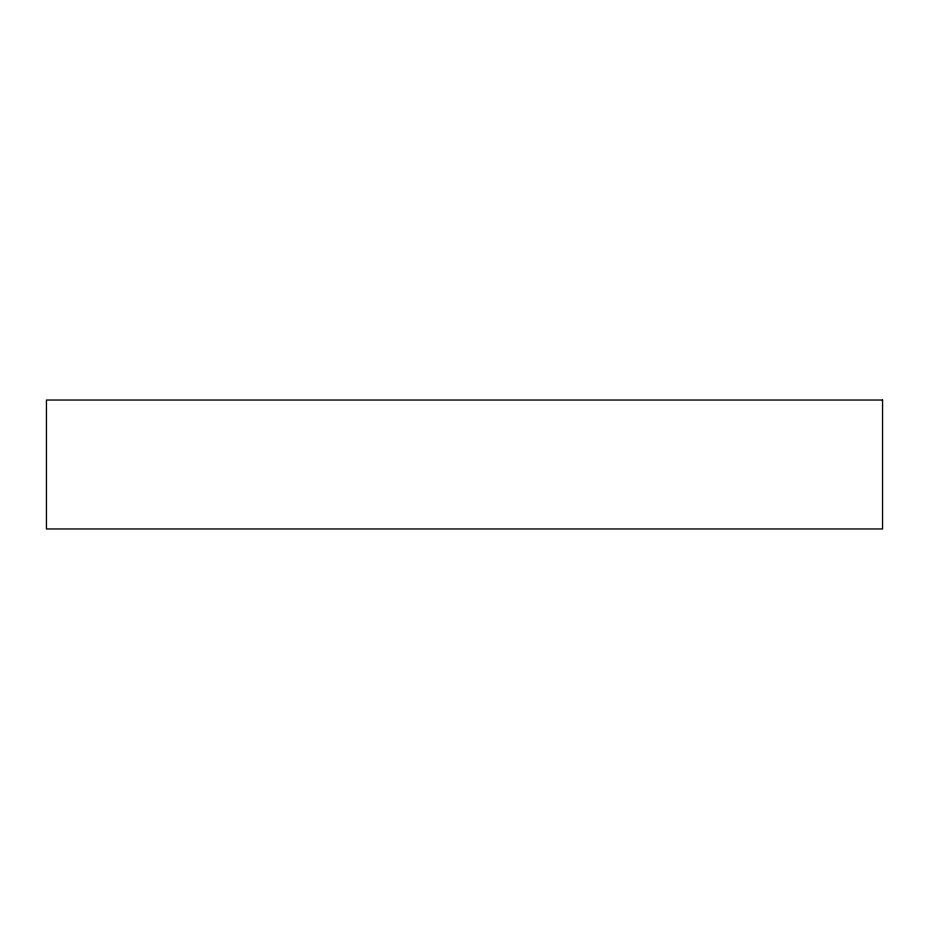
<?xml version="1.0" encoding="UTF-8"?>
<svg xmlns="http://www.w3.org/2000/svg" width="929" height="929" viewBox="0 0 929 929"><rect width="100%" height="100%" fill="white"/><g stroke="black" fill="none" stroke-linecap="round" stroke-linejoin="round"><path stroke-width="1.39" d="M882.55 400.039L46.45 400.039L46.45 528.961L882.55 528.961L882.55 400.039"/></g></svg>
